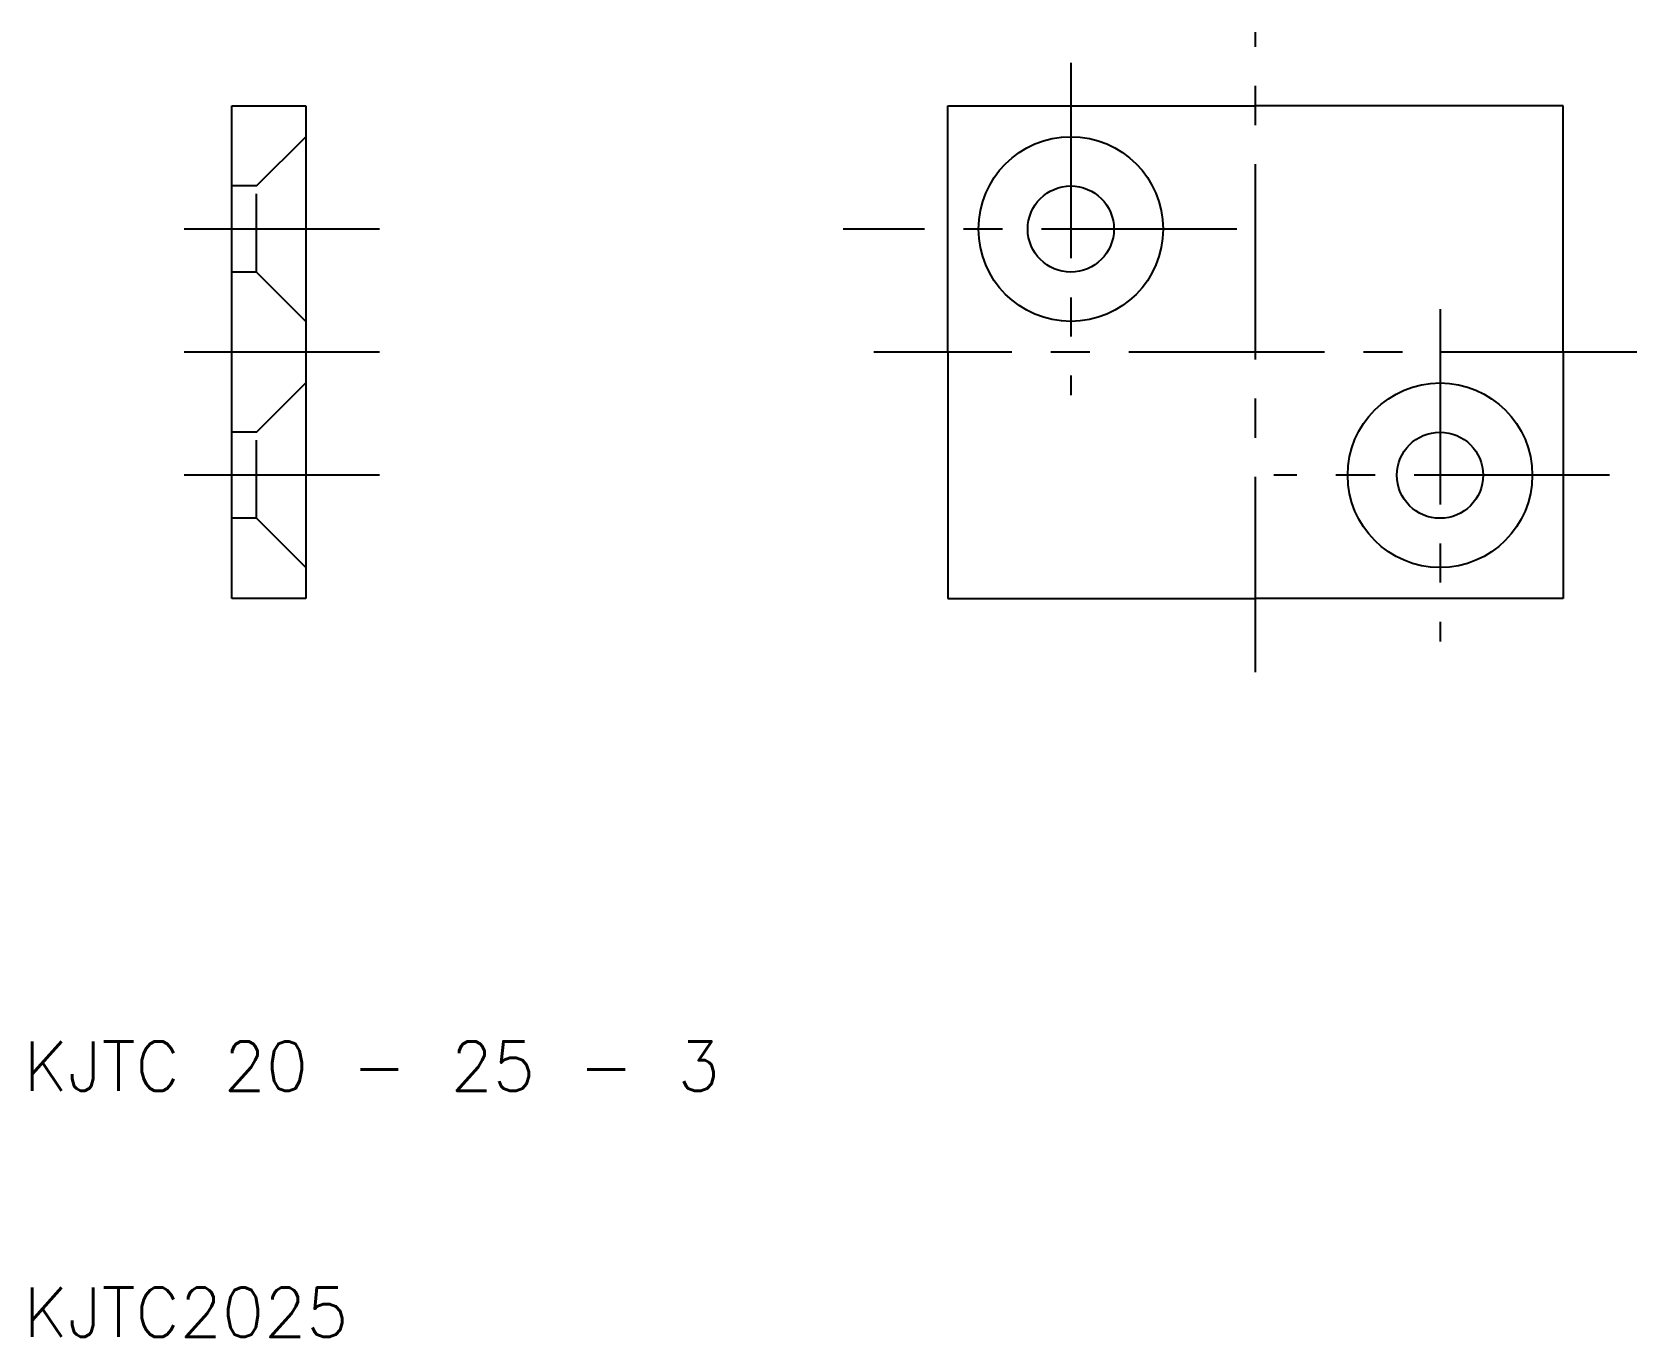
# Model space of a CAD drawing. Extents: x 10.3 to 75.5, y 10 to 63.
import ezdxf

# ---------------------------------------------------------------- set-up
doc = ezdxf.new("R2010")
doc.units = 0
doc.header["$LTSCALE"] = 0.25
doc.linetypes.add('CENTER', pattern=[50.8, 31.75, -6.35, 6.35, -6.35])
doc.linetypes.add('DASHED', pattern=[19.05, 12.7, -6.35])
doc.layers.get('0').update_dxf_attribs({"linetype": 'CONTINUOUS'})
doc.layers.add('CENTER', color=1, linetype='CENTER')
doc.styles.get("Standard").update_dxf_attribs({"font": 'txt.shx'})

msp = doc.modelspace()

# ---------------------------------------------------------------- linework, layer by layer
for p, q in [((18.462, 40), (18.462, 60)), ((18.462, 60), (21.462, 60)), ((21.462, 60), (21.462, 40)), ((47.549, 50), (47.549, 60)), ((47.549, 60), (60.049, 60)), ((72.549, 60), (60.049, 60)), ((72.549, 50), (72.549, 60)), ((47.549, 50), (47.549, 40)), ((72.549, 50), (72.549, 40)), ((21.462, 40), (18.462, 40)), ((47.549, 40), (60.049, 40)), ((72.549, 40), (60.049, 40))]:
    msp.add_line(p, q)
at = {"color": 3, "linetype": 'DASHED'}
for p, q in [((19.462, 56.75), (21.462, 58.75)), ((19.462, 56.75), (18.462, 56.75)), ((19.462, 53.25), (19.462, 56.75)), ((19.462, 53.25), (18.462, 53.25)), ((19.462, 53.25), (21.462, 51.25)), ((19.462, 46.75), (21.462, 48.75)), ((19.462, 46.75), (18.462, 46.75)), ((19.462, 43.25), (19.462, 46.75)), ((19.462, 43.25), (18.462, 43.25)), ((19.462, 43.25), (21.462, 41.25))]:
    msp.add_line(p, q, dxfattribs=at)
for centre, radius in [((52.549, 55), 3.75), ((52.549, 55), 1.75), ((67.549, 45), 3.75), ((67.549, 45), 1.75)]:
    msp.add_circle(centre, radius)
at = {"layer": 'CENTER', "color": 1, "linetype": 'CENTER'}
for p, q in [((60.049, 37), (60.049, 63)), ((52.549, 61.75), (52.549, 48.25)), ((24.462, 55), (15.462, 55)), ((59.299, 55), (43.299, 55)), ((67.549, 51.75), (67.549, 38.25)), ((24.462, 50), (15.462, 50)), ((75.549, 50), (44.549, 50)), ((24.462, 45), (15.462, 45)), ((74.435, 45), (60.799, 45))]:
    msp.add_line(p, q, dxfattribs=at)

# ---------------------------------------------------------------- texts
for s, p in [('KJTC 20 - 25 - 3', (10, 20)), ('KJTC2025', (10, 10))]:
    msp.add_text(s, height=2).set_placement(p)

doc.saveas('drawing.dxf')
